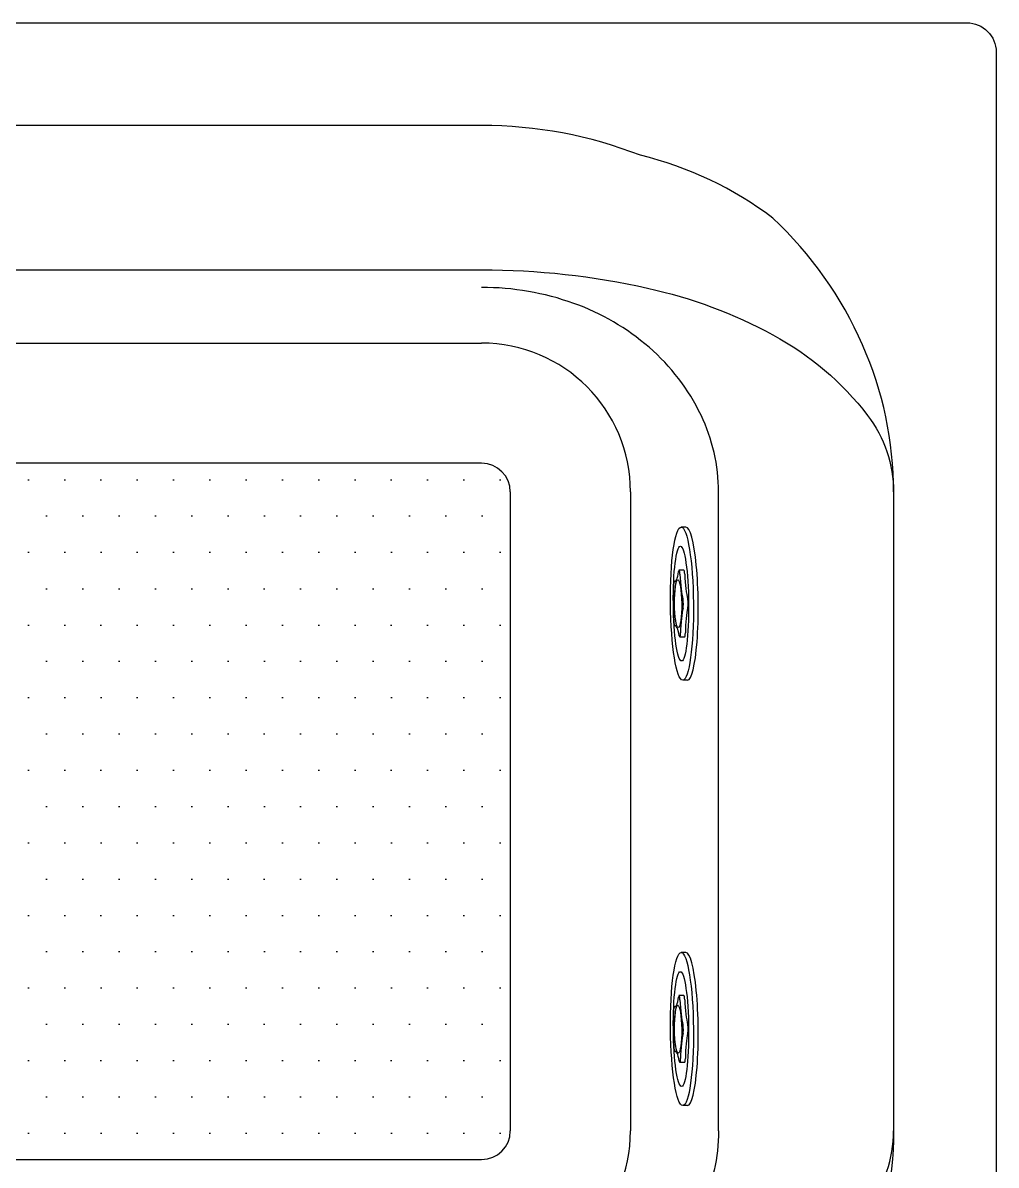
# Model space of a CAD drawing. Header units: millimetres. Extents: x -1256.43 to -1254.62, y 2247.05 to 2247.95.
# Drawn here: x -1255.125 to -1254.617, y 2247.349 to 2247.946 of the extents above; entities that cross this region are included whole.
import ezdxf

# ---------------------------------------------------------------- set-up
doc = ezdxf.new("R2010")
doc.units = ezdxf.units.MM
doc.header["$LTSCALE"] = 10
for name, color, linetype in [('CONTOR05', 7, 'Continuous'), ('jacuzzi', 1, 'Continuous'), ('LCOTA02', 1, 'Continuous')]:
    doc.layers.add(name, color=color, linetype=linetype)

# ---------------------------------------------------------------- blocks, each defined once
blk = doc.blocks.new('A$C1E5B20B9')
at = {"layer": 'LCOTA02'}
for p, q in [((12, 80), (17, 80)), ((14.56, 57.49), (19.56, 57.49)), ((14.56, 22.51), (20.02, 22.51)), ((12, 0), (17, 0))]:
    blk.add_line(p, q, dxfattribs=at)
for centre, major_axis, start_param, end_param in [((12, 40), (0, 40), 0, 3.141593), ((8.17, 58.96), (0, 19), 3.648269, 4.519872), ((14.56, 54.81), (0, 2.68), 6.283185, 7.661464), ((13.17, 58.96), (0, 19), 3.648269, 4.519872), ((19.56, 54.81), (0, 2.68), 5.533225, 7.661464), ((23.99, 70.67), (0, 19), 2.391632, 3.263235), ((24.78, 49.15), (0, 2.68), 4.276588, 6.404827), ((30.68, 40), (0, 19), 1.134995, 2.006598), ((11.33, 40), (0, 2.68), 0.506677, 2.634916), ((16.33, 40), (0, 2.68), 0.506677, 2.634916), ((8.17, 21.04), (0, 19), 4.904906, 5.776509), ((13.17, 21.04), (0, 19), 4.904906, 5.776509), ((24.78, 30.85), (0, 2.68), 3.019951, 5.14819), ((14.56, 25.19), (0, 2.68), 1.763314, 3.141593), ((19.56, 25.19), (0, 2.68), 1.763314, 3.891553), ((23.99, 9.33), (0, 19), 6.161543, 7.033146)]:
    blk.add_ellipse(centre, major_axis=major_axis, ratio=0.3, start_param=start_param, end_param=end_param, dxfattribs=at)
for centre, major_axis, ratio in [((17, 40), (0, 40), 0.3), ((18, 40), (0, 30), 0.266667), ((21, 40), (0, 12.5), 0.3)]:
    blk.add_ellipse(centre, major_axis=major_axis, ratio=ratio, dxfattribs=at)
blk = doc.blocks.new('A$C00053991')
at = {"layer": 'CONTOR05', "xscale": 0.5, "zscale": 0.5}
blk.add_blockref('A$C1E5B20B9', (0, 0), dxfattribs=at)
blk = doc.blocks.new('A$C691B2982')
at = {"layer": 'CONTOR05', "xscale": 0.1, "yscale": 0.1, "zscale": 0.1}
blk.add_blockref('A$C00053991', (0, 0), dxfattribs=at)
blk = doc.blocks.new('A$C159910E5')
at = {"layer": 'CONTOR05', "rotation": 270}
blk.add_blockref('A$C691B2982', (0, 1.45), dxfattribs=at)

msp = doc.modelspace()

# ---------------------------------------------------------------- hatches: boundary and pattern name
at = {"layer": 'jacuzzi'}
h = msp.add_hatch(dxfattribs=at)
h.set_pattern_fill('DOTS', color=256, scale=0.303614, style=0)
h.set_pattern_definition([(0, (-1259.079024, 2241.995407), (0.00948795, 0.018975904), [0, -0.018975904])])
h.paths.add_polyline_path([(-1256.0945, 2247.71576, 0.264036), (-1256.10753, 2247.70836, 0.0497), (-1256.11805, 2247.68597, 0.048609), (-1256.13316, 2247.62485, 0.014977), (-1256.1375, 2247.58743), (-1256.1375, 2247.48015, 0.014977), (-1256.13316, 2247.44273, 0.048609), (-1256.11805, 2247.38161, 0.0497), (-1256.10753, 2247.35922, 0.264036), (-1256.0945, 2247.35182), (-1255.35961, 2247.35182, 0.244921), (-1255.34717, 2247.3583, -0.521102), (-1255.25592, 2247.3583, 0.244921), (-1255.24348, 2247.35182), (-1254.88557, 2247.35182, 0.414214), (-1254.87059, 2247.3668), (-1254.87059, 2247.70078, 0.414214), (-1254.88557, 2247.71576)])

# ---------------------------------------------------------------- linework, layer by layer
for p, q in [((-1254.88557, 2247.89234), (-1256.12971, 2247.89234)), ((-1256.11615, 2247.8169), (-1254.88557, 2247.8169)), ((-1256.11615, 2247.77861), (-1254.88557, 2247.77861)), ((-1254.88557, 2247.71576), (-1256.0945, 2247.71576)), ((-1254.87059, 2247.70078), (-1254.87059, 2247.3668)), ((-1254.80774, 2247.70078), (-1254.80774, 2247.3668)), ((-1254.76172, 2247.3668), (-1254.76172, 2247.70078)), ((-1254.67018, 2247.70078), (-1254.67018, 2247.3668)), ((-1255.24348, 2247.35182), (-1254.88557, 2247.35182))]:
    msp.add_line(p, q, dxfattribs=at)
at = {"layer": 'jacuzzi', "color": 3}
msp.add_lwpolyline([(-1256.41654, 2247.63372), (-1256.41654, 2247.9308, -0.414214), (-1256.40136, 2247.94598), (-1254.63173, 2247.94598, -0.414214), (-1254.61654, 2247.9308), (-1254.61654, 2247.06116, -0.414214), (-1254.63173, 2247.04598), (-1256.40136, 2247.04598, -0.414214), (-1256.41654, 2247.06116), (-1256.41654, 2247.43372)], format="xyb", dxfattribs=at)
at = {"layer": 'jacuzzi'}
for points in [[(-1254.67018, 2247.70078, 0.104164), (-1254.68637, 2247.77762, 0.100663), (-1254.73327, 2247.8439, 0.102638), (-1254.80253, 2247.87675, 0.093069), (-1254.88557, 2247.89234)], [(-1254.88557, 2247.8169, -0.054985), (-1254.79877, 2247.80733, -0.068797), (-1254.73327, 2247.78289, -0.105698), (-1254.68377, 2247.74077, -0.165254), (-1254.67018, 2247.70078)], [(-1254.76172, 2247.70078, 0.11231), (-1254.77085, 2247.74089, 0.103182), (-1254.798, 2247.77638, 0.092447), (-1254.83738, 2247.79934, 0.086066), (-1254.88557, 2247.80769)], [(-1254.76172, 2247.3668, -0.11231), (-1254.77085, 2247.32669, -0.103182), (-1254.798, 2247.2912, -0.092447), (-1254.83738, 2247.26824, -0.086066), (-1254.88557, 2247.25988)], [(-1254.67018, 2247.3668, -0.104164), (-1254.68637, 2247.28996, -0.100663), (-1254.73327, 2247.22367, -0.096077), (-1254.80253, 2247.17998, -0.093069), (-1254.88557, 2247.16439)], [(-1254.88557, 2247.25067, 0.054985), (-1254.79877, 2247.26025, 0.068797), (-1254.73327, 2247.28469, 0.105698), (-1254.68377, 2247.32681, 0.165254), (-1254.67018, 2247.3668)]]:
    msp.add_lwpolyline(points, format="xyb", dxfattribs=at)
for centre, radius, start, end in [((-1254.88557, 2247.70078), 0.07783, 0, 90), ((-1254.88557, 2247.70078), 0.01498, 0, 90), ((-1254.88557, 2247.3668), 0.01498, 270, 0), ((-1254.88557, 2247.3668), 0.07783, 270, 0)]:
    msp.add_arc(centre, radius, start, end, dxfattribs=at)

# ---------------------------------------------------------------- block references
at = {"layer": 'jacuzzi', "xscale": 0.01000000000013958, "yscale": 0.01000000000007787, "zscale": 0.01000000000006687, "rotation": 270.5818886523826}
for p in [(-1254.78724, 2247.68236), (-1254.78724, 2247.45997)]:
    msp.add_blockref('A$C159910E5', p, dxfattribs=at)

doc.saveas('drawing.dxf')
